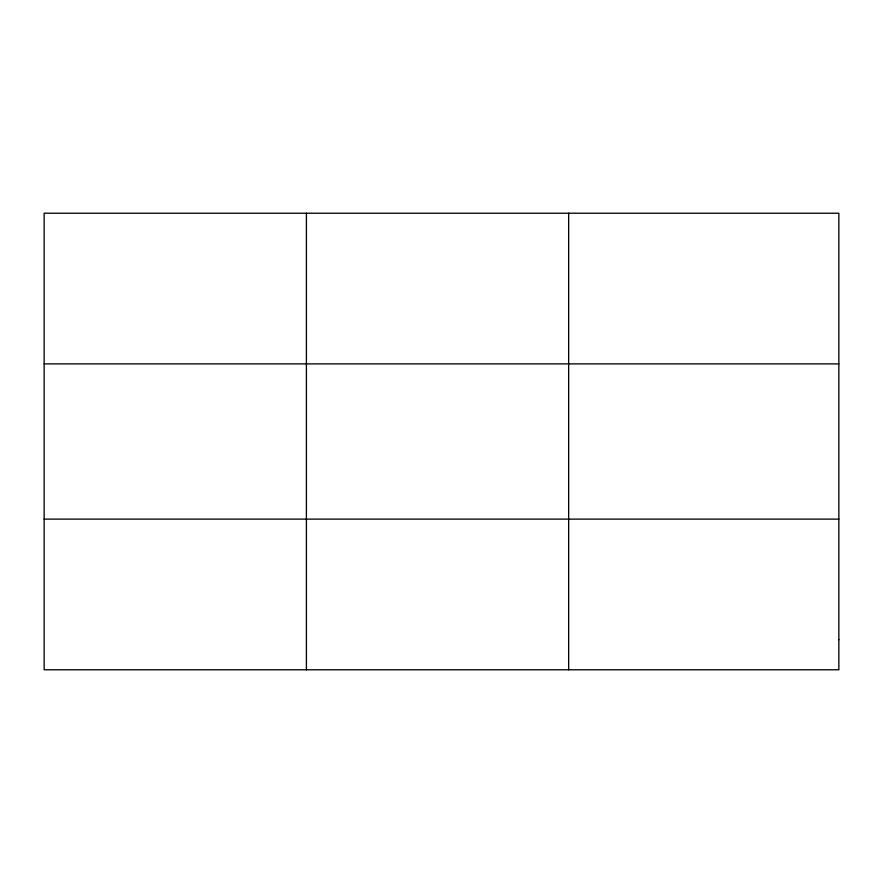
<?xml version="1.0" encoding="UTF-8"?>
<svg xmlns="http://www.w3.org/2000/svg" width="883" height="883" viewBox="0 0 883 883"><rect width="100%" height="100%" fill="white"/><g stroke="black" fill="none" stroke-linecap="round" stroke-linejoin="round"><path stroke-width="1.32" d="M306.401 669.778L306.401 213.222M568.652 669.778L568.652 213.222M44.15 363.884L838.85 363.884M44.15 519.116L838.85 519.116M838.85 639.645L838.85 669.778L44.15 669.778L44.15 213.222L838.85 213.222L838.85 639.645"/></g></svg>
